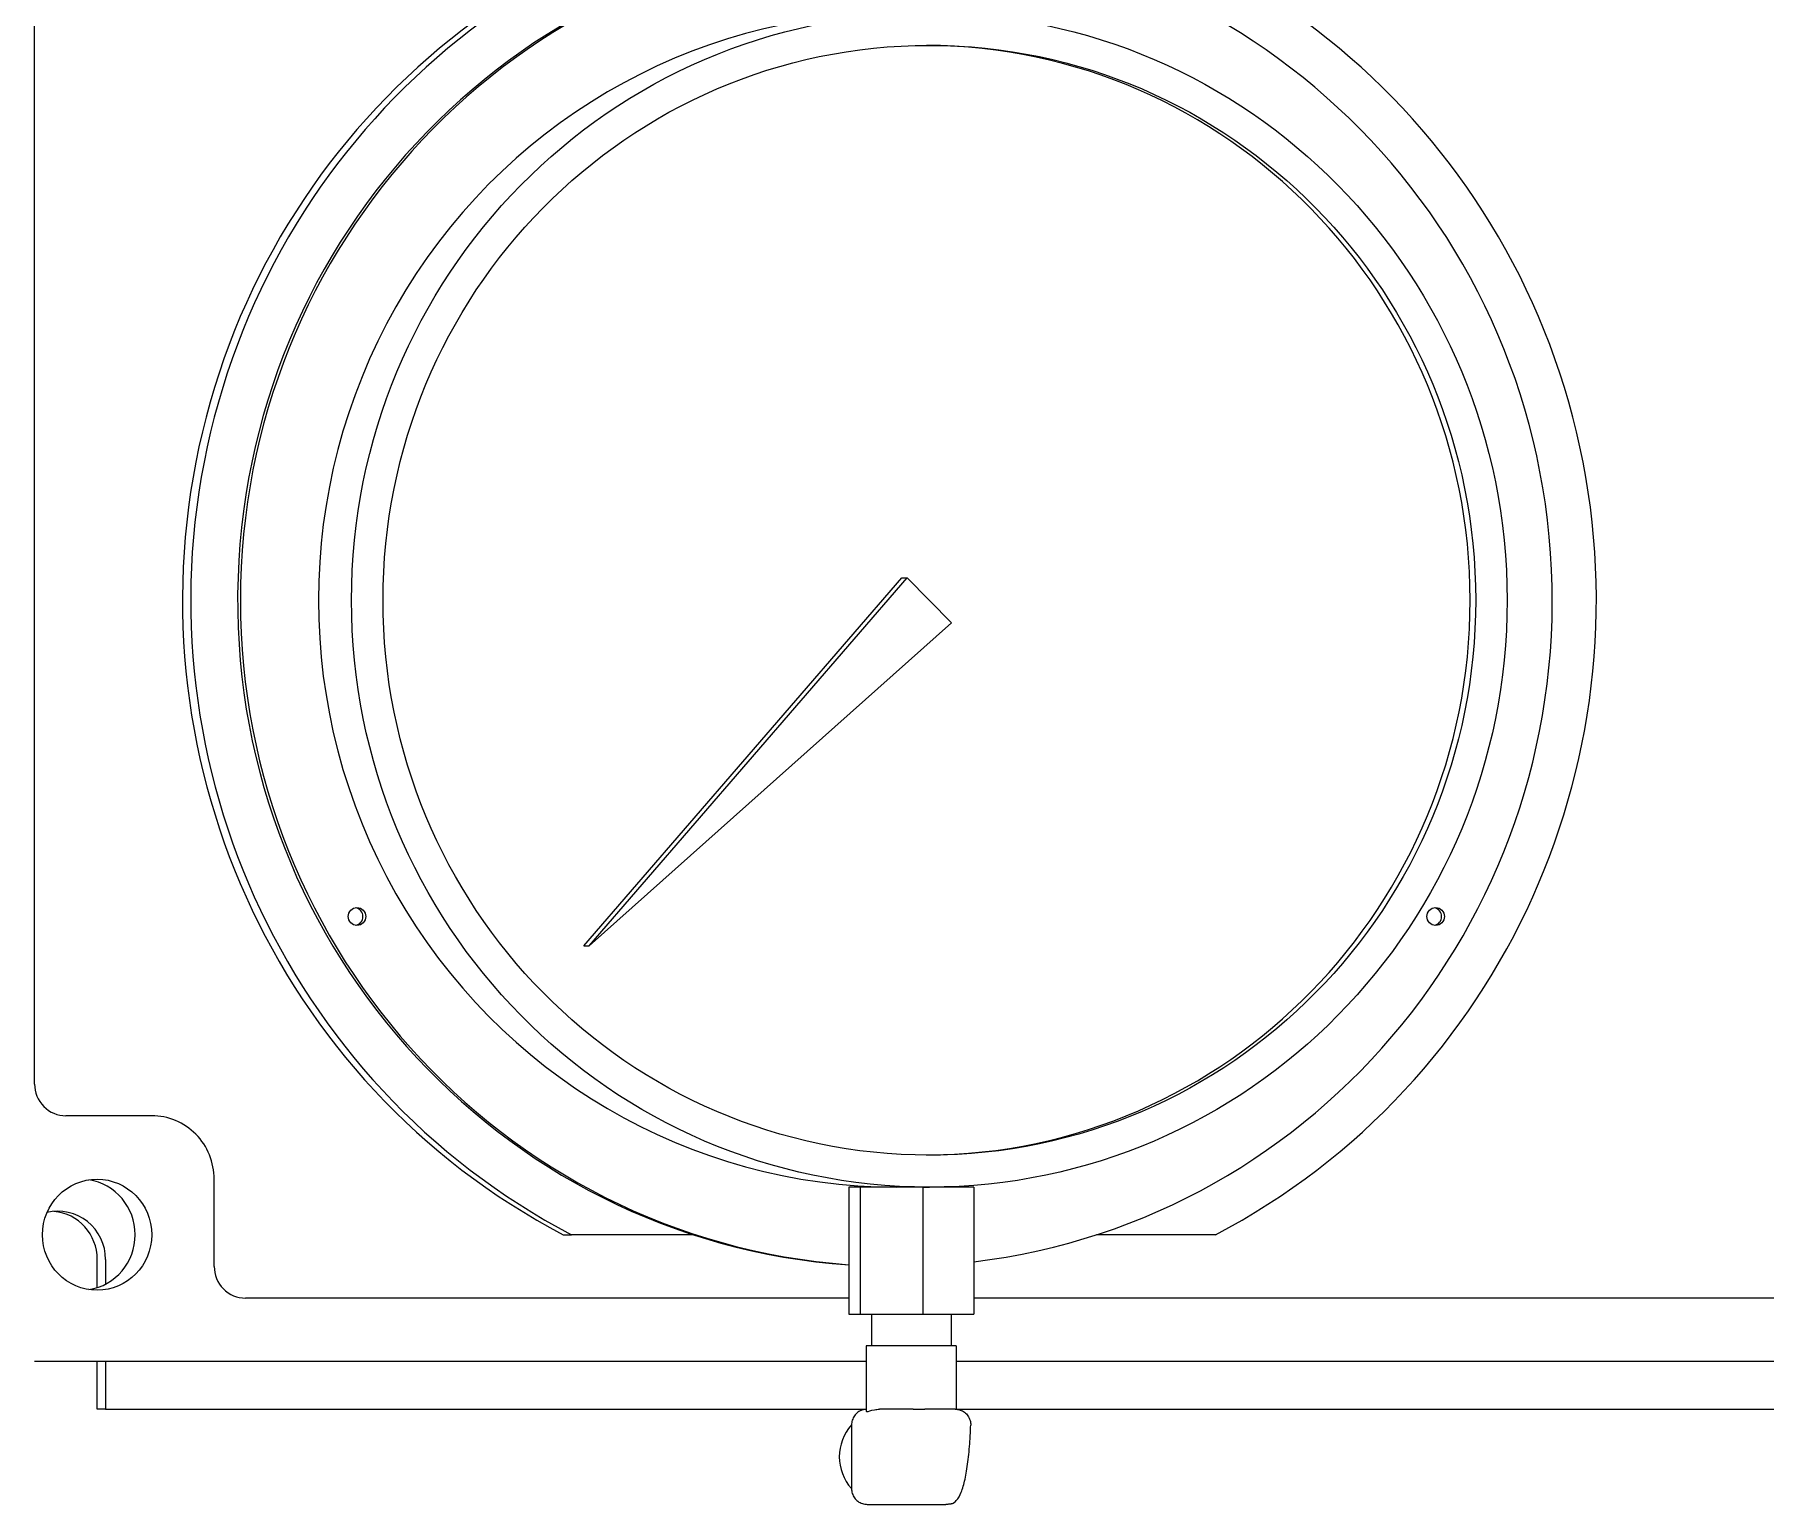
# Model space of a CAD drawing. Header units: inches. Extents: x 14 to 368, y 5 to 236.
# Drawn here: x 70.97 to 77.79, y 97.07 to 102.86 of the extents above; entities that cross this region are included whole.
import ezdxf

# ---------------------------------------------------------------- set-up
doc = ezdxf.new("R2010")
doc.units = ezdxf.units.IN
doc.header["$LTSCALE"] = 11
doc.header["$MEASUREMENT"] = 0
doc.layers.add('Visible (ANSI)', color=7, linetype='Continuous', lineweight=50)

msp = doc.modelspace()

# ---------------------------------------------------------------- linework, layer by layer
at = {"layer": 'Visible (ANSI)', "linetype": 'Continuous', "lineweight": 18}
for p, q in [((70.965339, 98.72501), (70.965339, 104.53751)), ((73.129435, 99.26998), (74.382953, 100.719613)), ((73.151141, 99.26998), (74.404659, 100.719613)), ((74.382953, 100.719613), (74.404659, 100.719613)), ((74.404659, 100.719613), (74.57875, 100.542836)), ((74.57875, 100.542836), (73.151141, 99.26998)), ((73.129435, 99.26998), (73.151141, 99.26998)), ((71.426933, 98.60001), (71.08844, 98.60001)), ((71.673135, 98.006295), (71.673135, 98.35001)), ((74.219389, 98.318725), (74.173852, 98.318725)), ((74.173852, 98.318725), (74.173852, 97.818725)), ((74.465806, 98.318725), (74.219389, 98.318725)), ((74.219389, 98.318725), (74.219389, 97.818725)), ((74.465806, 98.318725), (74.465806, 97.818725)), ((74.465806, 98.318725), (74.491705, 98.318725)), ((74.666687, 98.318725), (74.491705, 98.318725)), ((74.666687, 98.318725), (74.666687, 97.818725)), ((73.049027, 98.131295), (73.081586, 98.131295)), ((73.562169, 98.131295), (73.081586, 98.131295)), ((75.619645, 98.131295), (75.149915, 98.131295)), ((71.212453, 97.92305), (71.212453, 98.03376)), ((71.245012, 98.03376), (71.245012, 97.93678)), ((74.173852, 97.881295), (71.796236, 97.881295)), ((74.173852, 97.818725), (74.219389, 97.818725)), ((74.219389, 97.818725), (74.465806, 97.818725)), ((74.263289, 97.818725), (74.263289, 97.693725)), ((74.465806, 97.818725), (74.666687, 97.818725)), ((74.57725, 97.818725), (74.57725, 97.693725)), ((80.698135, 97.881295), (74.666687, 97.881295)), ((74.597768, 97.693725), (74.242771, 97.693725)), ((74.242771, 97.693725), (74.242771, 97.436016)), ((74.597768, 97.693725), (74.597768, 97.443563)), ((74.242771, 97.63126), (70.965304, 97.63126)), ((71.212453, 97.44376), (71.212453, 97.63126)), ((71.245012, 97.63126), (71.245012, 97.44376)), ((80.767053, 97.63126), (74.597768, 97.63126)), ((71.245012, 97.44376), (71.212453, 97.44376)), ((71.245012, 97.44376), (74.242771, 97.44376)), ((74.308285, 97.443725), (74.295579, 97.443725)), ((74.427593, 97.443725), (74.308285, 97.443725)), ((74.593352, 97.443725), (74.474045, 97.443725)), ((74.597768, 97.44376), (80.767053, 97.44376)), ((74.184954, 97.381225), (74.184954, 97.131225)), ((74.24696, 97.068725), (74.248604, 97.068725)), ((74.248604, 97.068725), (74.556248, 97.068725))]:
    msp.add_line(p, q, dxfattribs=at)
for centre, major_axis, start_param, end_param in [((74.318057, 100.631225), (0, 2.8125), 0, 2.66565596), ((74.350616, 100.631225), (0, 2.8125), 3.61752935, 8.94884126), ((74.361469, 100.631225), (0, -2.625), 0.11834321, 6.21054603), ((74.350616, 100.631225), (0, -2.625), 3.14159265, 6.21475476), ((74.361469, 100.631225), (0, -2.3125), 3.14159265, 6.28318531), ((74.469999, 100.631225), (0, -2.186419), 0.00504043, 3.13655223), ((72.224929, 99.385027), (0, -0.035), 0.15809252, 2.98350013), ((76.476302, 99.385027), (0, -0.035), 0.15809252, 2.98350013), ((71.08844, 98.72501), (0, -0.125), 4.71238898, 6.28318531), ((71.426933, 98.35001), (0, 0.25), 4.71238898, 6.28318531), ((71.146388, 98.13126), (0, -0.21875), 0.1517188, 2.98987385), ((71.057898, 98.03376), (0, 0.19), 4.71238898, 6.52040204), ((71.025339, 98.03376), (0, 0.19), 4.71238898, 6.19607172), ((71.796236, 98.006295), (0, -0.125), 4.71238898, 6.28318531), ((74.319166, 97.256225), (0, -0.18526), 3.96817081, 5.45660715)]:
    msp.add_ellipse(centre, major_axis=major_axis, ratio=0.98480775, start_param=start_param, end_param=end_param, dxfattribs=at)
for centre, major_axis in [((74.491705, 100.631225), (0, 2.3125)), ((74.491705, 100.631225), (0, 2.186419)), ((72.235782, 99.385027), (0, -0.035)), ((76.487155, 99.385027), (0, -0.035)), ((71.211506, 98.13126), (0, 0.21875))]:
    msp.add_ellipse(centre, major_axis=major_axis, ratio=0.98480775, dxfattribs=at)
for points, knots in [([(74.242771, 97.443582), (74.237639, 97.443232), (74.232552, 97.442234), (74.221462, 97.438575), (74.215589, 97.435533), (74.205086, 97.427785), (74.200458, 97.423081), (74.192879, 97.412489), (74.189929, 97.406603), (74.185966, 97.394219), (74.184954, 97.387722), (74.184954, 97.381225)], [1.63791852, 1.63791852, 1.63791852, 1.63791852, 1.88495559, 1.88495559, 2.19911486, 2.19911486, 2.51327412, 2.51327412, 2.82743339, 2.82743339, 3.14159265, 3.14159265, 3.14159265, 3.14159265]), ([(74.242813, 97.436138), (74.242804, 97.435132), (74.243684, 97.434447), (74.245467, 97.434447), (74.250009, 97.434447), (74.26057, 97.438892), (74.281698, 97.442906), (74.288383, 97.443728), (74.295579, 97.443725)], [2.200753692, 2.200753692, 2.200753692, 2.200753692, 2.279000165, 2.279000165, 2.279000165, 2.478327794, 2.478327794, 2.557248531, 2.557248531, 2.557248531, 2.557248531]), ([(74.427593, 97.443725), (74.435644, 97.443766), (74.44357, 97.443684), (74.451092, 97.443684), (74.458614, 97.443684), (74.466356, 97.443766), (74.474045, 97.443725)], [1.118517942, 1.118517942, 1.118517942, 1.118517942, 1.176718059, 1.176718059, 1.176718059, 1.234918175, 1.234918175, 1.234918175, 1.234918175]), ([(74.593352, 97.443725), (74.599894, 97.443725), (74.606545, 97.442653), (74.619015, 97.438486), (74.624888, 97.435406), (74.635385, 97.427516), (74.639934, 97.422783), (74.647399, 97.412011), (74.650235, 97.406053), (74.65392, 97.393584), (74.654758, 97.387066), (74.654586, 97.380504), (74.654582, 97.380385), (74.654578, 97.380266)], [0, 0, 0, 0, 0.02593651, 0.02593651, 0.051755665, 0.051755665, 0.077462507, 0.077462507, 0.103265704, 0.103265704, 0.129202214, 0.129202214, 0.12968255, 0.12968255, 0.12968255, 0.12968255]), ([(74.580464, 97.071502), (74.587985, 97.0744), (74.593587, 97.078875), (74.607099, 97.092969), (74.612385, 97.103595), (74.623186, 97.130635), (74.628042, 97.147811), (74.636766, 97.187977), (74.640568, 97.210914), (74.646981, 97.26135), (74.649583, 97.288835), (74.652871, 97.338), (74.653897, 97.358958), (74.654578, 97.380266)], [3.20841338, 3.20841338, 3.20841338, 3.20841338, 3.32078894, 3.32078894, 3.5516762, 3.5516762, 3.81603827, 3.81603827, 4.08040034, 4.08040034, 4.34476241, 4.34476241, 4.53022373, 4.53022373, 4.53022373, 4.53022373]), ([(74.184954, 97.131225), (74.184954, 97.124728), (74.185966, 97.118231), (74.189929, 97.105847), (74.192879, 97.099961), (74.200458, 97.089369), (74.205086, 97.084665), (74.215589, 97.076916), (74.221462, 97.073874), (74.233878, 97.069778), (74.240419, 97.068725), (74.24696, 97.068725)], [3.14159265, 3.14159265, 3.14159265, 3.14159265, 3.45575192, 3.45575192, 3.76991118, 3.76991118, 4.08407045, 4.08407045, 4.39822972, 4.39822972, 4.71238898, 4.71238898, 4.71238898, 4.71238898]), ([(74.580464, 97.071502), (74.578353, 97.070688), (74.576884, 97.070326), (74.573753, 97.069622), (74.572388, 97.06944), (74.569627, 97.069118), (74.568306, 97.069021), (74.565677, 97.068873), (74.564368, 97.068826), (74.561672, 97.06876), (74.560289, 97.068742), (74.558002, 97.068727), (74.557132, 97.068725), (74.556248, 97.068725)], [0, 0, 0, 0, 0.0072576795, 0.0072576795, 0.0182116627, 0.0182116627, 0.0311750214, 0.0311750214, 0.0441383801, 0.0441383801, 0.0571017389, 0.0571017389, 0.0648167937, 0.0648167937, 0.0648167937, 0.0648167937])]:
    msp.add_open_spline(points, degree=3, knots=knots, dxfattribs=at)

doc.saveas('drawing.dxf')
